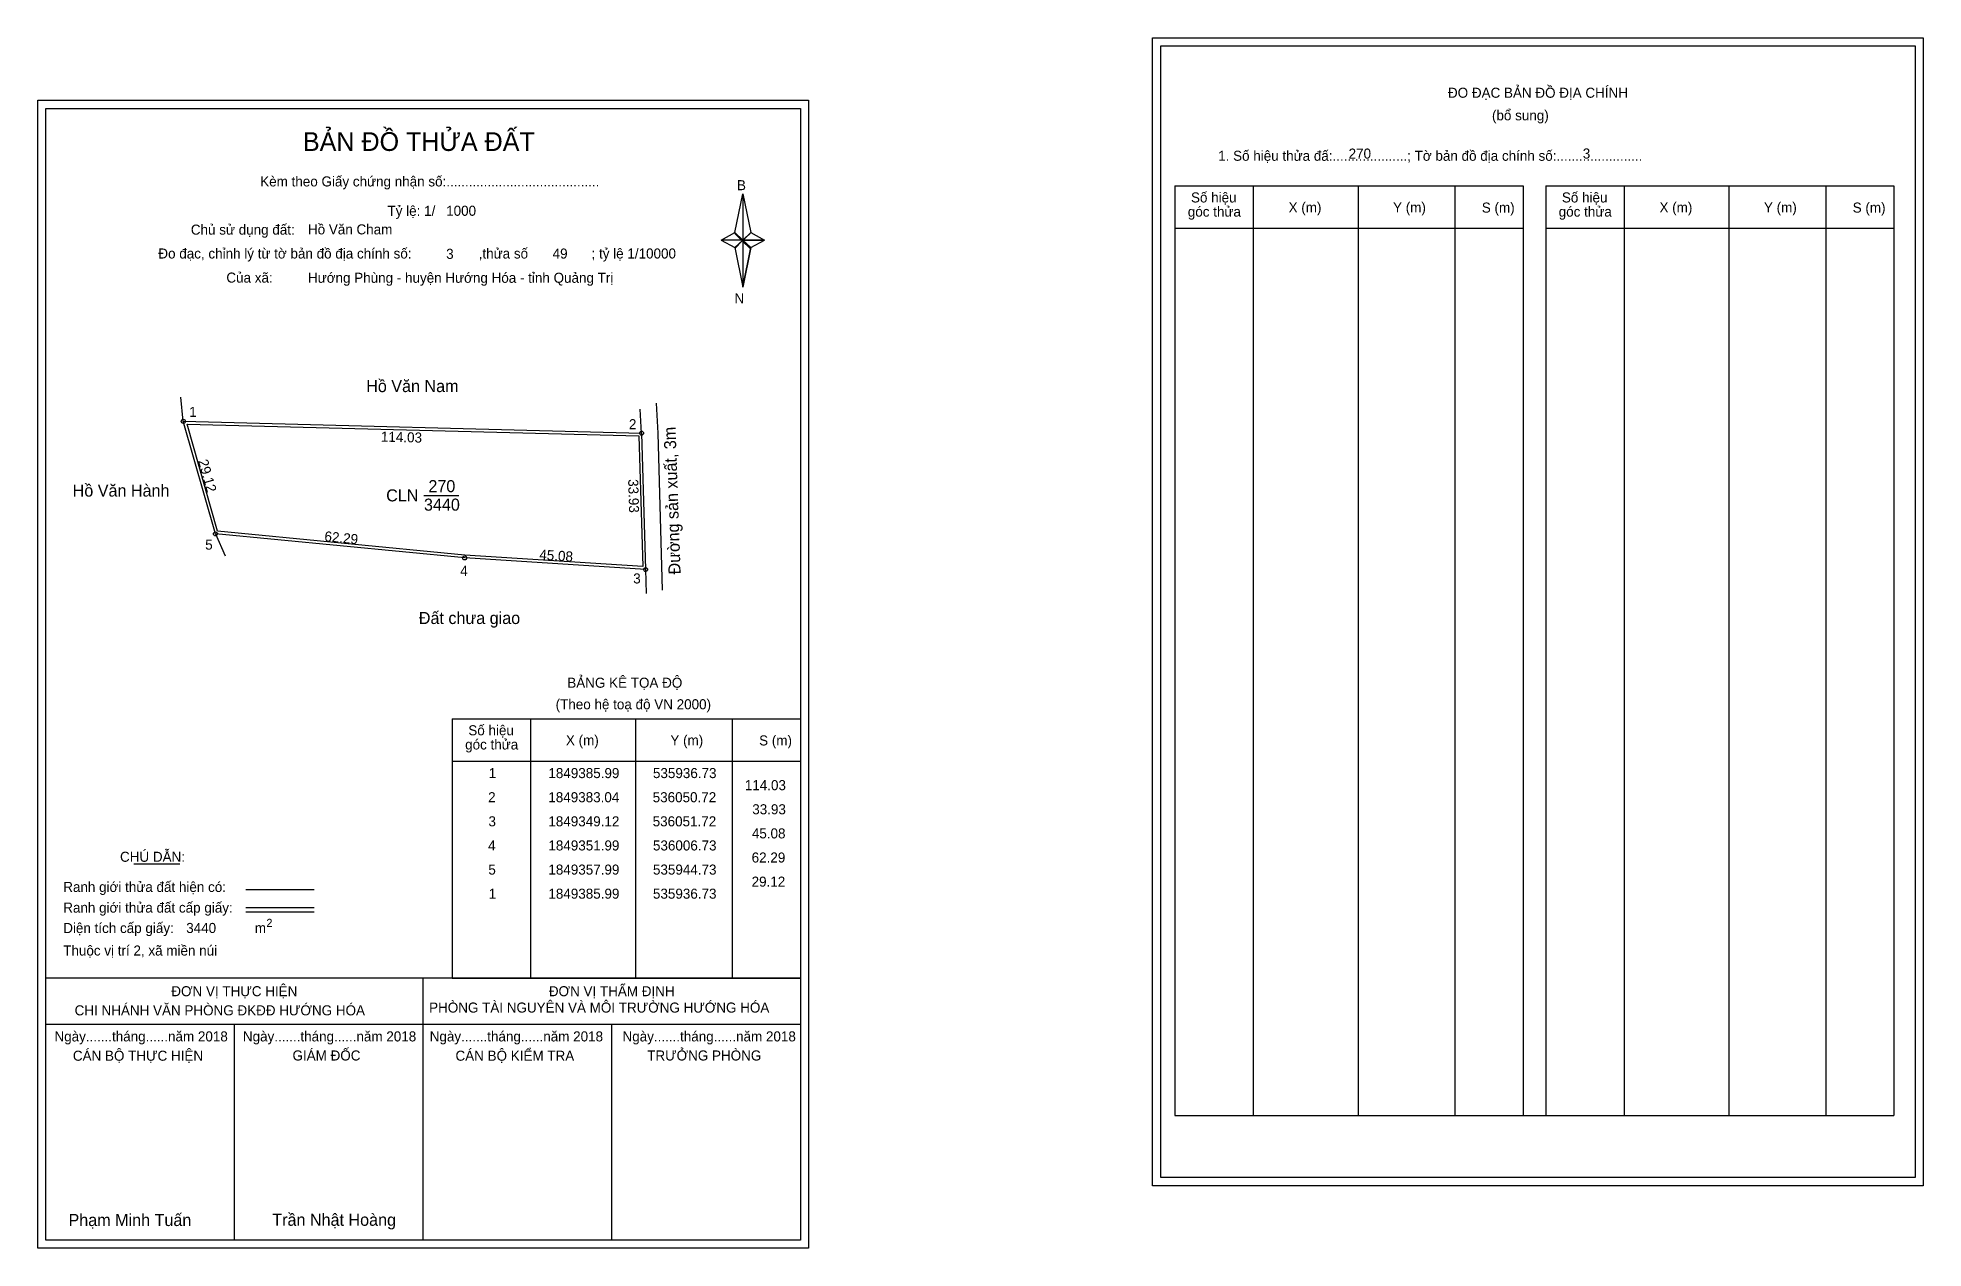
# Model space of a CAD drawing. Extents: x 535901 to 536370, y 1849180 to 1849481.
import ezdxf

# ---------------------------------------------------------------- set-up
doc = ezdxf.new("R2010")
doc.units = 0
for name, color, linetype in [('Level 1', 7, 'Continuous'), ('Level 10', 7, 'Continuous'), ('Level 11', 7, 'Continuous'), ('Level 13', 7, 'Continuous'), ('Level 27', 7, 'Continuous'), ('Level 3', 7, 'Continuous'), ('Level 36', 7, 'Continuous'), ('Level 49', 7, 'Continuous'), ('Level 53', 7, 'Continuous'), ('Level 55', 7, 'Continuous'), ('Level 6', 7, 'Continuous'), ('Level 63', 7, 'Continuous'), ('Level 9', 7, 'Continuous')]:
    doc.layers.add(name, color=color, linetype=linetype)

msp = doc.modelspace()

# ---------------------------------------------------------------- linework, layer by layer
at = {"layer": 'Level 1'}
for p, q in [((536179.84, 1849479.42), (536179.84, 1849479.42)), ((535902.52, 1849463.84), (535902.52, 1849463.84)), ((536073.94, 1849432.96), (536075.91, 1849442.6)), ((536073.94, 1849432.96), (536075.91, 1849442.6)), ((536075.91, 1849442.6), (536075.91, 1849431.07)), ((536075.91, 1849442.6), (536077.88, 1849432.96)), ((536075.91, 1849442.6), (536075.91, 1849431.07)), ((536183.38, 1849444.56), (536269.98, 1849444.56)), ((536202.97, 1849213.3), (536202.97, 1849444.56)), ((536229.04, 1849213.3), (536229.04, 1849444.56)), ((536253.01, 1849444.56), (536253.01, 1849213.3)), ((536269.98, 1849444.56), (536269.98, 1849213.3)), ((536275.63, 1849444.56), (536362.24, 1849444.56)), ((536295.22, 1849213.3), (536295.22, 1849444.56)), ((536321.3, 1849213.3), (536321.3, 1849444.56)), ((536345.27, 1849444.56), (536345.27, 1849213.3)), ((536362.24, 1849444.56), (536362.24, 1849213.3)), ((536070.5, 1849431.07), (536073.94, 1849432.96)), ((536073.94, 1849432.96), (536075.91, 1849431.07)), ((536075.91, 1849431.07), (536073.94, 1849432.96)), ((536075.76, 1849430.85), (536073.94, 1849432.74)), ((536077.73, 1849432.74), (536075.76, 1849430.85)), ((536075.76, 1849430.85), (536077.73, 1849432.74)), ((536077.88, 1849432.96), (536075.91, 1849431.07)), ((536075.91, 1849431.07), (536077.88, 1849432.96)), ((536077.88, 1849432.96), (536081.32, 1849431.07)), ((536183.38, 1849434.04), (536269.98, 1849434.04)), ((536275.63, 1849434.04), (536362.24, 1849434.04)), ((536070.5, 1849431.07), (536073.94, 1849429.23)), ((536075.91, 1849431.07), (536070.5, 1849431.07)), ((536075.91, 1849431.07), (536073.94, 1849429.23)), ((536073.94, 1849429.23), (536075.91, 1849431.07)), ((536075.76, 1849430.85), (536073.94, 1849429.01)), ((536073.94, 1849429.01), (536075.76, 1849430.85)), ((536073.94, 1849429.23), (536075.91, 1849419.37)), ((536077.73, 1849429.01), (536075.76, 1849430.85)), ((536075.91, 1849431.07), (536075.91, 1849419.37)), ((536075.91, 1849431.07), (536081.32, 1849431.07)), ((536075.91, 1849431.07), (536077.88, 1849429.23)), ((536081.32, 1849431.07), (536075.91, 1849431.07)), ((536075.91, 1849431.07), (536075.91, 1849419.37)), ((536077.88, 1849429.23), (536075.91, 1849431.07)), ((536077.88, 1849429.23), (536075.91, 1849419.37)), ((536075.91, 1849419.37), (536077.88, 1849429.23)), ((536077.88, 1849429.23), (536081.32, 1849431.07)), ((536003.62, 1849312.01), (536090.22, 1849312.01)), ((536023.21, 1849247.49), (536023.21, 1849312.01)), ((536049.28, 1849247.49), (536049.28, 1849312.01)), ((536073.25, 1849312.01), (536073.25, 1849247.49)), ((536003.62, 1849301.48), (536090.22, 1849301.48)), ((535924.44, 1849275.91), (535935.84, 1849275.91)), ((535952.3, 1849269.5), (535969.32, 1849269.5)), ((535952.3, 1849265.05), (535969.32, 1849265.05)), ((535952.3, 1849263.96), (535969.32, 1849263.96)), ((536009.35, 1849247.49), (535902.52, 1849247.49)), ((536090.22, 1849247.49), (535985.38, 1849247.49)), ((535996.37, 1849182.26), (535996.37, 1849247.49)), ((536003.62, 1849247.48), (536090.22, 1849247.48)), ((536090.22, 1849235.94), (535902.52, 1849235.94)), ((535949.44, 1849182.26), (535949.44, 1849235.94)), ((536043.29, 1849182.26), (536043.29, 1849235.94)), ((536183.38, 1849213.3), (536362.24, 1849213.3)), ((536367.54, 1849197.84), (536367.54, 1849197.84)), ((536090.22, 1849182.26), (536090.22, 1849182.26))]:
    msp.add_line(p, q, dxfattribs=at)
at = {"layer": 'Level 10'}
for p, q in [((536054.32, 1849390.53), (536054.73, 1849383.07)), ((535944.73, 1849357.99), (535936.73, 1849385.99)), ((535936.73, 1849385.99), (536050.72, 1849383.04)), ((535945.27, 1849358.64), (535937.66, 1849385.27)), ((535937.66, 1849385.27), (536050.04, 1849382.36)), ((536050.04, 1849382.36), (536051, 1849349.87)), ((536050.72, 1849383.04), (536051.72, 1849349.12)), ((536054.73, 1849383.07), (536055.88, 1849343.97)), ((536006.73, 1849351.99), (535944.73, 1849357.99)), ((536006.79, 1849352.69), (535945.27, 1849358.64)), ((536051.72, 1849349.12), (536006.73, 1849351.99)), ((536051.72, 1849349.12), (536006.73, 1849351.99)), ((536051, 1849349.87), (536006.79, 1849352.69))]:
    msp.add_line(p, q, dxfattribs=at)
at = {"layer": 'Level 11'}
for centre in [(535936.73, 1849385.99), (536050.72, 1849383.04), (536050.72, 1849383.04), (535944.73, 1849357.99), (536006.73, 1849351.99), (536051.72, 1849349.12)]:
    msp.add_circle(centre, 0.5, dxfattribs=at)
at = {"layer": 'Level 27'}
for p, q in [((535936.73, 1849385.99), (535936.1, 1849391.96)), ((536050.72, 1849383.04), (536050.39, 1849389.03)), ((535944.73, 1849357.99), (535947.12, 1849352.49)), ((536051.72, 1849349.12), (536051.9, 1849343.12))]:
    msp.add_line(p, q, dxfattribs=at)
at = {"layer": 'Level 3'}
for p, q in [((536183.38, 1849444.56), (536183.38, 1849213.3)), ((536275.63, 1849444.56), (536275.63, 1849213.3)), ((536003.62, 1849312.01), (536003.62, 1849247.49))]:
    msp.add_line(p, q, dxfattribs=at)
at = {"layer": 'Level 63'}
for p, q in [((536177.85, 1849481.42), (536369.55, 1849481.42)), ((536177.85, 1849195.84), (536177.85, 1849481.42)), ((536369.55, 1849481.42), (536369.55, 1849195.84)), ((536179.85, 1849479.42), (536367.55, 1849479.42)), ((536179.85, 1849197.84), (536179.85, 1849479.42)), ((536367.55, 1849479.42), (536367.55, 1849197.84)), ((535900.52, 1849465.84), (536092.22, 1849465.84)), ((535900.52, 1849180.26), (535900.52, 1849465.84)), ((536092.22, 1849465.84), (536092.22, 1849180.26)), ((535902.52, 1849463.84), (536090.22, 1849463.84)), ((535902.52, 1849182.26), (535902.52, 1849463.84)), ((536090.22, 1849463.84), (536090.22, 1849182.26)), ((536369.55, 1849195.84), (536177.85, 1849195.84)), ((536367.55, 1849197.84), (536179.85, 1849197.84)), ((536092.22, 1849180.26), (535900.52, 1849180.26)), ((536090.22, 1849182.26), (535902.52, 1849182.26))]:
    msp.add_line(p, q, dxfattribs=at)
at = {"layer": 'Level 9'}
msp.add_line((535996.59, 1849367.56), (536005.31, 1849367.56), dxfattribs=at)

# ---------------------------------------------------------------- texts
at = {"layer": 'Level 1'}
for s, height, p in [('ĐO ĐẠC BẢN ĐỒ ĐỊA CHÍNH', 2.5, (536251.32, 1849466.48)), ('(bổ sung)', 2.5, (536262.26, 1849460.86)), ('BẢN ĐỒ THỬA ĐẤT', 4.6657, (535966.49, 1849453.25)), ('1. Số hiệu thửa đấ:....................; Tờ bản đồ địa chính số:.......................', 2.5, (536194.15, 1849450.8)), ('Kèm theo Giấy chứng nhận số:.........................................', 2.5, (535955.87, 1849444.42)), ('B', 2.5, (536074.45, 1849443.48)), ('Số hiệu', 2.5, (536187.39, 1849440.43)), ('Số hiệu', 2.5, (536279.65, 1849440.43)), ('góc thửa', 2.5, (536186.6, 1849436.9)), ('X (m)', 2.5, (536211.67, 1849437.96)), ('Y (m)', 2.5, (536237.65, 1849437.96)), ('S (m)', 2.5, (536259.73, 1849437.91)), ('góc thửa', 2.5, (536278.86, 1849436.9)), ('X (m)', 2.5, (536303.93, 1849437.96)), ('Y (m)', 2.5, (536329.91, 1849437.96)), ('S (m)', 2.5, (536351.99, 1849437.91)), ('Chủ sử dụng đất:', 2.5, (535938.61, 1849432.42)), ('Đo đạc, chỉnh lý từ tờ bản đồ địa chính số:                  ,thửa số                 ; tỷ lệ 1/10000', 2.5, (535930.53, 1849426.49)), ('Của xã:', 2.5, (535947.45, 1849420.49)), ('N', 2.5, (536073.85, 1849415.31)), ('BẢNG KÊ TỌA ĐỘ', 2.5, (536032.25, 1849319.71)), ('(Theo hệ toạ độ VN 2000)', 2.5, (536029.35, 1849314.35)), ('góc thửa', 2.5, (536006.84, 1849304.35)), ('Số hiệu', 2.5, (536007.63, 1849307.88)), ('X (m)', 2.5, (536031.91, 1849305.4)), ('Y (m)', 2.5, (536057.89, 1849305.4)), ('S (m)', 2.5, (536079.97, 1849305.35)), ('CHÚ DẪN:', 2.5, (535921, 1849276.41)), ('Ranh giới thửa đất hiện có:', 2.5, (535906.87, 1849268.91)), ('Ranh giới thửa đất cấp giấy:', 2.5, (535906.87, 1849263.77)), ('Diện tích cấp giấy:', 2.5, (535906.87, 1849258.69)), ('m', 2.5, (535954.52, 1849258.71)), ('2', 2, (535957.42, 1849260.22)), ('Thuộc vị trí 2, xã miền núi', 2.5, (535906.87, 1849253.09)), ('ĐƠN VỊ THỰC HIỆN', 2.5, (535933.75, 1849242.97)), ('ĐƠN VỊ THẨM ĐỊNH', 2.5, (536027.66, 1849242.97)), ('CHI NHÁNH VĂN PHÒNG ĐKĐĐ HƯỚNG HÓA', 2.5, (535909.71, 1849238.21)), ('PHÒNG TÀI NGUYÊN VÀ MÔI TRƯỜNG HƯỚNG HÓA', 2.5, (535997.88, 1849238.9)), ('Ngày.......tháng......năm 2018', 2.5, (535904.69, 1849231.73)), ('Ngày.......tháng......năm 2018', 2.5, (535951.56, 1849231.73)), ('Ngày.......tháng......năm 2018', 2.5, (535998.03, 1849231.73)), ('Ngày.......tháng......năm 2018', 2.5, (536045.99, 1849231.73)), ('CÁN BỘ THỰC HIỆN', 2.5, (535909.27, 1849226.92)), ('GIÁM ĐỐC', 2.5, (535963.9, 1849226.98)), ('CÁN BỘ KIỂM TRA', 2.5, (536004.44, 1849226.92)), ('TRƯỞNG PHÒNG', 2.5, (536052.13, 1849226.98)), ('Phạm Minh Tuấn', 3, (535908.18, 1849185.8)), ('Trần Nhật Hoàng', 3, (535958.87, 1849185.86))]:
    msp.add_text(s, height=height, dxfattribs=at).set_placement(p)
at = {"layer": 'Level 11'}
msp.add_text('Tỷ lệ: 1/', height=2.5, dxfattribs=at).set_placement((535987.53, 1849437.1))
at = {"layer": 'Level 13'}
for s, p in [('CLN', (535987.2, 1849366.06)), ('270', (535997.7, 1849368.36)), ('3440', (535996.6, 1849363.76))]:
    msp.add_text(s, height=3, dxfattribs=at).set_placement(p)
at = {"layer": 'Level 36'}
for s, p in [('Hồ Văn Nam', (535982.23, 1849393.26)), ('Hồ Văn Hành', (535909.21, 1849367.27)), ('Đất chưa giao', (535995.32, 1849335.56))]:
    msp.add_text(s, height=3, dxfattribs=at).set_placement(p)
msp.add_text('Đường sản xuất, 3m', height=3, rotation=92, dxfattribs=at).set_placement((536060.45, 1849347.94))
at = {"layer": 'Level 49'}
for s, rotation, p in [('114.03', 358.5175, (535985.86, 1849380.95)), ('29.12', 285.9454, (535940.38, 1849376.13)), ('33.93', 271.6887, (536047.38, 1849371.56)), ('62.29', 354.4725, (535971.75, 1849356.18)), ('45.08', 356.3499, (536025.23, 1849351.61))]:
    msp.add_text(s, height=2.5, rotation=rotation, dxfattribs=at).set_placement(p)
at = {"layer": 'Level 53'}
for s, p in [('1', (536012.71, 1849297.23)), ('1849385.99', (536027.55, 1849297.23)), ('535936.73', (536053.56, 1849297.23)), ('114.03', (536076.41, 1849294.23)), ('2', (536012.56, 1849291.23)), ('1849383.04', (536027.53, 1849291.23)), ('536050.72', (536053.49, 1849291.23)), ('3', (536012.64, 1849285.23)), ('1849349.12', (536027.54, 1849285.23)), ('536051.72', (536053.49, 1849285.23)), ('33.93', (536078.26, 1849288.23)), ('45.08', (536078.16, 1849282.23)), ('4', (536012.55, 1849279.23)), ('1849351.99', (536027.55, 1849279.23)), ('536006.73', (536053.56, 1849279.23)), ('62.29', (536078.11, 1849276.23)), ('5', (536012.61, 1849273.23)), ('1849357.99', (536027.55, 1849273.23)), ('535944.73', (536053.56, 1849273.23)), ('1', (536012.71, 1849267.23)), ('1849385.99', (536027.55, 1849267.23)), ('535936.73', (536053.56, 1849267.23)), ('29.12', (536078.1, 1849270.23))]:
    msp.add_text(s, height=2.5, dxfattribs=at).set_placement(p)
at = {"layer": 'Level 55'}
for s, height, p in [('269', 0.11, (535936.61, 1849385.88)), ('1', 0.4, (535936.62, 1849385.99)), ('0', 0.11, (535936.69, 1849385.88)), ('0', 0.11, (535936.69, 1849385.88)), ('2', 0.4, (536050.58, 1849383.04)), ('269', 0.11, (536050.6, 1849382.93)), ('0', 0.11, (536050.68, 1849382.93)), ('5', 0.4, (535944.6, 1849357.99)), ('0', 0.11, (535944.69, 1849357.88)), ('0', 0.11, (535944.69, 1849357.88)), ('0', 0.11, (535944.69, 1849357.88)), ('0', 0.11, (535944.69, 1849357.88)), ('4', 0.4, (536006.59, 1849351.99)), ('0', 0.11, (536006.69, 1849351.88)), ('0', 0.11, (536006.69, 1849351.88)), ('3', 0.4, (536051.6, 1849349.12)), ('0', 0.11, (536051.68, 1849349.01)), ('0', 0.11, (536051.68, 1849349.01)), ('0', 0.11, (536051.68, 1849349.01))]:
    msp.add_text(s, height=height, dxfattribs=at).set_placement(p)
at = {"layer": 'Level 6'}
for s, p in [('270', (536226.6, 1849451.34)), ('3', (536284.85, 1849451.36)), ('1000', (536002.12, 1849437.12)), ('Hồ Văn Cham', (535967.74, 1849432.49)), ('3', (536002.12, 1849426.4)), ('49', (536028.6, 1849426.48)), ('Hướng Phùng - huyện Hướng Hóa - tỉnh Quảng Trị', (535967.76, 1849420.45)), ('3440', (535937.46, 1849258.7))]:
    msp.add_text(s, height=2.5, dxfattribs=at).set_placement(p)
at = {"layer": 'Level 9'}
for s, p in [('1', (535938.2, 1849387.09)), ('2', (536047.58, 1849384.02)), ('5', (535942.18, 1849354.06)), ('4', (536005.61, 1849347.55)), ('3', (536048.65, 1849345.65))]:
    msp.add_text(s, height=2.5, dxfattribs=at).set_placement(p)

doc.saveas('drawing.dxf')
